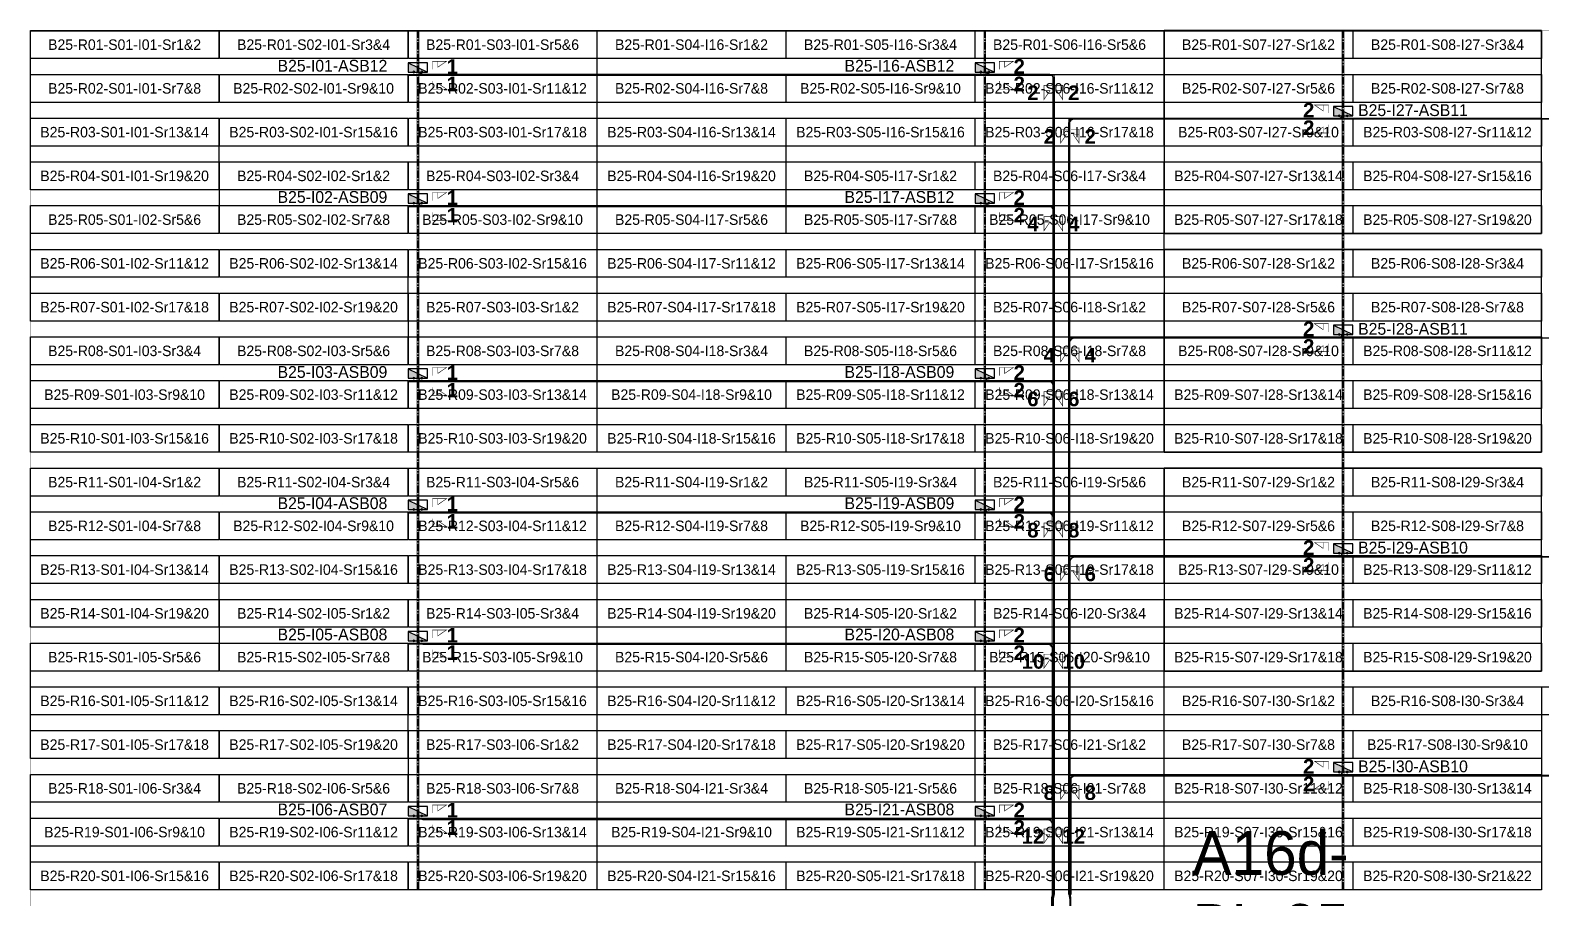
# Model space of a CAD drawing. Header units: metres. Extents: x 529325 to 529713, y 2673454 to 2673797.
# Drawn here: x 529324.8 to 529583.9, y 2673647.7 to 2673796.7 of the extents above; entities that cross this region are included whole.
import ezdxf
from ezdxf.enums import TextEntityAlignment as Align

# ---------------------------------------------------------------- set-up
doc = ezdxf.new("R2010")
doc.units = ezdxf.units.M
doc.linetypes.add('CENTER', pattern=[2, 1.25, -0.25, 0.25, -0.25])
doc.layers.add('Boundary-12.5 MW Block', color=6, linetype='Continuous', lineweight=9)
doc.layers.add('PILE', color=1, linetype='Continuous', lineweight=15)
for name, color, linetype in [('DC Trench BL-25', 40, 'Continuous'), ('E-Inverter Grouping', 2, 'Continuous'), ('Excavation', 7, 'Continuous'), ('Inverter Block-25', 7, 'Continuous'), ('LT Cable(AG) INV to LT Panel BL-25', 2, 'Continuous'), ('Messenger Wire Block-25 (Master Path)', 30, 'Continuous'), ('Messenger Wire Block-25 (MW Path)', 191, 'Continuous'), ('Messenger Wire Exc Link', 7, 'Continuous'), ('MMS Block Numbering', 7, 'Continuous'), ('MMS Table Block-25', 8, 'Continuous'), ('Plan Line - DC BL-25', 40, 'Continuous'), ('Section Marking BL-25', 2, 'Continuous')]:
    doc.layers.add(name, color=color, linetype=linetype)
doc.styles.add('Adani Regular', font='Adani Regular.ttf')
doc.styles.add('BoldTextStyle', font='arialbd.ttf')
doc.styles.get("Standard").update_dxf_attribs({"font": 'Adani Regular.ttf'})

# ---------------------------------------------------------------- blocks, each defined once
blk = doc.blocks.new('MMS Table (32.292 x 4.788)')
at = {"color": 0}
blk.add_lwpolyline([(0, -0.002), (0, 4.786), (32.292, 4.786), (32.292, -0.002)], close=True, dxfattribs=at)
at = {"color": 7}
blk.add_attdef('ID1', text='', height=1.8, dxfattribs=at).set_placement((16.146, 2.392), align=Align.MIDDLE_CENTER)
blk = doc.blocks.new('Inverter Block')
h = blk.add_hatch(color=0)
h.dxf.hatch_style = 1
h.paths.add_polyline_path([(-1.46, 2.27), (-1.46, 0.85), (1.46, 0.85)])
at = {"color": 0}
blk.add_lwpolyline([(1.46, 2.27), (-1.46, 2.27), (-1.46, 0.85), (1.46, 0.85)], close=True, dxfattribs=at)
blk.add_lwpolyline([(-1.46, 2.27), (1.46, 0.85)], dxfattribs=at)
at = {"layer": 'PILE'}
for centre in [(-0.61, 0.85), (0.61, 0.85)]:
    blk.add_circle(centre, 0.156, dxfattribs=at)
at = {"color": 7}
blk.add_attdef('ID', (-1.46, 3.01), '', height=1.8, dxfattribs=at)

msp = doc.modelspace()

# ---------------------------------------------------------------- linework, layer by layer
at = {"layer": 'Boundary-12.5 MW Block', "const_width": 0.05}
msp.add_lwpolyline([(529324.8, 2673796.58), (529648.62, 2673796.58), (529648.62, 2673654.08), (529713.4, 2673654.08), (529713.4, 2673454.29), (529324.8, 2673454.29)], close=True, dxfattribs=at)
at = {"layer": 'DC Trench BL-25', "color": 40, "const_width": 0.15}
for points in [[(529391.37, 2673796.58), (529391.07, 2673796.58), (529391.07, 2673649.29), (529391.37, 2673649.29)], [(529391.37, 2673796.58), (529391.07, 2673796.58), (529391.07, 2673649.29), (529391.37, 2673649.29)], [(529488.54, 2673796.58), (529488.24, 2673796.58), (529488.24, 2673649.29), (529488.54, 2673649.29)], [(529488.54, 2673796.58), (529488.24, 2673796.58), (529488.24, 2673649.29), (529488.54, 2673649.29)], [(529549.95, 2673796.58), (529549.65, 2673796.58), (529549.65, 2673649.29), (529549.95, 2673649.29)], [(529549.95, 2673796.58), (529549.65, 2673796.58), (529549.65, 2673649.29), (529549.95, 2673649.29)]]:
    msp.add_lwpolyline(points, close=True, dxfattribs=at)
at = {"layer": 'E-Inverter Grouping', "color": 3}
for points in [[(529421.87, 2673796.58), (529421.87, 2673776.79), (529357.09, 2673776.79), (529357.09, 2673769.29), (529324.8, 2673769.29), (529324.8, 2673796.58)], [(529519.05, 2673796.58), (529519.05, 2673776.79), (529454.26, 2673776.79), (529454.26, 2673769.29), (529421.97, 2673769.29), (529421.97, 2673796.58)], [(529519.15, 2673761.79), (529583.83, 2673761.79), (529583.83, 2673796.58), (529519.15, 2673796.58)], [(529421.87, 2673774.08), (529421.87, 2673754.29), (529389.48, 2673754.29), (529389.48, 2673746.79), (529324.8, 2673746.79), (529324.8, 2673766.58), (529357.19, 2673766.58), (529357.19, 2673774.08)], [(529519.05, 2673774.08), (529519.05, 2673754.29), (529486.66, 2673754.29), (529486.66, 2673746.79), (529421.97, 2673746.79), (529421.97, 2673766.58), (529454.36, 2673766.58), (529454.36, 2673774.08)], [(529519.15, 2673724.29), (529583.83, 2673724.29), (529583.83, 2673759.08), (529519.15, 2673759.08)], [(529421.87, 2673724.29), (529324.8, 2673724.29), (529324.8, 2673744.08), (529389.58, 2673744.08), (529389.58, 2673751.58), (529421.87, 2673751.58)], [(529519.05, 2673724.29), (529421.97, 2673724.29), (529421.97, 2673744.08), (529486.76, 2673744.08), (529486.76, 2673751.58), (529519.05, 2673751.58)], [(529421.87, 2673721.58), (529421.87, 2673701.79), (529357.09, 2673701.79), (529357.09, 2673694.29), (529324.8, 2673694.29), (529324.8, 2673721.58)], [(529519.05, 2673721.58), (529519.05, 2673701.79), (529454.26, 2673701.79), (529454.26, 2673694.29), (529421.97, 2673694.29), (529421.97, 2673721.58)], [(529519.15, 2673686.79), (529583.83, 2673686.79), (529583.83, 2673721.58), (529519.15, 2673721.58)], [(529421.87, 2673699.08), (529421.87, 2673679.29), (529389.48, 2673679.29), (529389.48, 2673671.79), (529324.8, 2673671.79), (529324.8, 2673691.58), (529357.19, 2673691.58), (529357.19, 2673699.08)], [(529519.05, 2673699.08), (529519.05, 2673679.29), (529486.66, 2673679.29), (529486.66, 2673671.79), (529421.97, 2673671.79), (529421.97, 2673691.58), (529454.36, 2673691.58), (529454.36, 2673699.08)], [(529421.87, 2673649.29), (529324.8, 2673649.29), (529324.8, 2673669.08), (529389.58, 2673669.08), (529389.58, 2673676.58), (529421.87, 2673676.58)], [(529519.05, 2673649.29), (529421.97, 2673649.29), (529421.97, 2673669.08), (529486.76, 2673669.08), (529486.76, 2673676.58), (529519.05, 2673676.58)]]:
    msp.add_lwpolyline(points, close=True, dxfattribs=at)
at = {"layer": 'E-Inverter Grouping'}
msp.add_lwpolyline([(529583.83, 2673679.29), (529583.83, 2673649.29), (529519.15, 2673649.29), (529519.15, 2673684.08), (529616.22, 2673684.08), (529616.22, 2673679.29)], close=True, dxfattribs=at)
at = {"layer": 'Excavation', "color": 3, "const_width": 0.1}
for points in [[(529507.28, 2673632.02), (529500, 2673632.02), (529500, 2673647.84)], [(529510.33, 2673631.95), (529510.33, 2673635.59), (529503.06, 2673641.68), (529503.06, 2673647.79)]]:
    msp.add_lwpolyline(points, dxfattribs=at)
at = {"layer": 'LT Cable(AG) INV to LT Panel BL-25', "color": 5}
for points in [[(529510.83, 2673631.17), (529510.27, 2673631.17, -0.082657), (529509.97, 2673631.22), (529507.43, 2673632.09, 0.082657), (529507.14, 2673632.14), (529501.03, 2673632.14, -0.414214), (529500.13, 2673633.04), (529500.13, 2673647.73, -0.051839), (529500.15, 2673647.92), (529500.23, 2673648.33, 0.051839), (529500.25, 2673648.51), (529500.25, 2673788.16, 0.414214), (529499.35, 2673789.06), (529392.12, 2673789.06, -0.414214), (529391.22, 2673789.96), (529391.22, 2673790.19)], [(529510.83, 2673631.2), (529510.27, 2673631.2, -0.082657), (529509.98, 2673631.24), (529507.43, 2673632.12, 0.082657), (529507.14, 2673632.17), (529501.05, 2673632.17, -0.414214), (529500.15, 2673633.07), (529500.15, 2673647.73, -0.051839), (529500.17, 2673647.91), (529500.26, 2673648.32, 0.051839), (529500.28, 2673648.51), (529500.28, 2673788.19, 0.414214), (529499.38, 2673789.09), (529489.29, 2673789.09, -0.414214), (529488.39, 2673789.99), (529488.39, 2673790.19)], [(529512.9, 2673631.17), (529511.15, 2673631.17, -0.414214), (529510.25, 2673632.07), (529510.25, 2673635.14, 0.221878), (529509.93, 2673635.83), (529503.31, 2673641.38, -0.221878), (529502.99, 2673642.07), (529502.99, 2673647.71, 0.038797), (529502.98, 2673647.85), (529502.9, 2673648.36, -0.038797), (529502.89, 2673648.49), (529502.89, 2673780.61, -0.414214), (529503.79, 2673781.51), (529548.9, 2673781.51, 0.414214), (529549.8, 2673782.41), (529549.8, 2673782.69)], [(529512.9, 2673631.2), (529511.18, 2673631.2, -0.414214), (529510.28, 2673632.1), (529510.28, 2673635.15, 0.221878), (529509.96, 2673635.84), (529503.33, 2673641.39, -0.221878), (529503.01, 2673642.08), (529503.01, 2673647.71, 0.038797), (529503, 2673647.85), (529502.92, 2673648.36, -0.038797), (529502.91, 2673648.5), (529502.91, 2673780.59, -0.414214), (529503.81, 2673781.49), (529613.68, 2673781.49, 0.414214), (529614.58, 2673782.39), (529614.58, 2673782.69)], [(529510.83, 2673631.15), (529510.26, 2673631.15, -0.082657), (529509.97, 2673631.19), (529507.42, 2673632.07, 0.082657), (529507.13, 2673632.12), (529501, 2673632.12, -0.414214), (529500.1, 2673633.02), (529500.1, 2673647.73, -0.051839), (529500.12, 2673647.92), (529500.21, 2673648.33, 0.051839), (529500.23, 2673648.51), (529500.23, 2673765.64, 0.414214), (529499.33, 2673766.54), (529489.29, 2673766.54, -0.414214), (529488.39, 2673767.44), (529488.39, 2673767.69)], [(529512.9, 2673631.22), (529511.2, 2673631.22, -0.414214), (529510.3, 2673632.12), (529510.3, 2673635.16, 0.221878), (529509.98, 2673635.85), (529503.36, 2673641.4, -0.221878), (529503.04, 2673642.09), (529503.04, 2673647.71, 0.038797), (529503.03, 2673647.85), (529502.95, 2673648.36, -0.038797), (529502.94, 2673648.5), (529502.94, 2673743.06, -0.414214), (529503.84, 2673743.96), (529548.9, 2673743.96, 0.414214), (529549.8, 2673744.86), (529549.8, 2673745.19)], [(529512.9, 2673631.25), (529511.23, 2673631.25, -0.414214), (529510.33, 2673632.15), (529510.33, 2673635.17, 0.221878), (529510.01, 2673635.86), (529503.38, 2673641.41, -0.221878), (529503.06, 2673642.1), (529503.06, 2673647.72, 0.038797), (529503.05, 2673647.85), (529502.97, 2673648.36, -0.038797), (529502.96, 2673648.5), (529502.96, 2673743.04, -0.414214), (529503.86, 2673743.94), (529613.68, 2673743.94, 0.414214), (529614.58, 2673744.84), (529614.58, 2673745.19)], [(529514.84, 2673631.27), (529511.25, 2673631.27, -0.414214), (529510.35, 2673632.17), (529510.35, 2673635.18, 0.221878), (529510.03, 2673635.87), (529503.41, 2673641.42, -0.221878), (529503.09, 2673642.11), (529503.09, 2673647.72, 0.038797), (529503.08, 2673647.86), (529503, 2673648.36, -0.038797), (529502.99, 2673648.5), (529502.99, 2673705.51, -0.414214), (529503.89, 2673706.41), (529548.9, 2673706.41, 0.414214), (529549.8, 2673707.31), (529549.8, 2673707.69)], [(529514.84, 2673631.3), (529511.28, 2673631.3, -0.414214), (529510.38, 2673632.2), (529510.38, 2673635.19, 0.221878), (529510.06, 2673635.88), (529503.43, 2673641.43, -0.221878), (529503.11, 2673642.12), (529503.11, 2673647.72, 0.038797), (529503.1, 2673647.86), (529503.02, 2673648.37, -0.038797), (529503.01, 2673648.5), (529503.01, 2673705.49, -0.414214), (529503.91, 2673706.39), (529613.68, 2673706.39, 0.414214), (529614.58, 2673707.29), (529614.58, 2673707.69)], [(529514.84, 2673631.32), (529511.3, 2673631.32, -0.414214), (529510.4, 2673632.22), (529510.4, 2673635.21, 0.221878), (529510.08, 2673635.9), (529503.46, 2673641.45, -0.221878), (529503.14, 2673642.14), (529503.14, 2673647.72, 0.038797), (529503.13, 2673647.86), (529503.05, 2673648.37, -0.038797), (529503.04, 2673648.51), (529503.04, 2673667.96, -0.414214), (529503.94, 2673668.86), (529548.9, 2673668.86, 0.414214), (529549.8, 2673669.76), (529549.8, 2673670.19)], [(529514.84, 2673631.35), (529511.33, 2673631.35, -0.414214), (529510.43, 2673632.25), (529510.43, 2673635.22, 0.221878), (529510.11, 2673635.91), (529503.48, 2673641.46, -0.221878), (529503.16, 2673642.15), (529503.16, 2673647.72, 0.038797), (529503.15, 2673647.86), (529503.07, 2673648.37, -0.038797), (529503.06, 2673648.51), (529503.06, 2673667.94, -0.414214), (529503.96, 2673668.84), (529613.68, 2673668.84, 0.414214), (529614.58, 2673669.74), (529614.58, 2673670.19)]]:
    msp.add_lwpolyline(points, format="xyb", dxfattribs=at)
at = {"layer": 'LT Cable(AG) INV to LT Panel BL-25'}
for points in [[(529509.8, 2673630.76), (529509.68, 2673630.76, -0.15104), (529509.17, 2673630.92), (529507.68, 2673631.93, 0.15104), (529507.17, 2673632.09), (529500.98, 2673632.09, -0.414214), (529500.08, 2673632.99), (529500.08, 2673647.74, -0.051839), (529500.1, 2673647.92), (529500.18, 2673648.33, 0.051839), (529500.2, 2673648.52), (529500.2, 2673765.61, 0.414214), (529499.3, 2673766.51), (529392.12, 2673766.51, -0.414214), (529391.22, 2673767.41), (529391.22, 2673767.69)], [(529509.8, 2673630.71), (529509.68, 2673630.71, -0.15104), (529509.17, 2673630.87), (529507.68, 2673631.88, 0.15104), (529507.17, 2673632.04), (529500.93, 2673632.04, -0.414214), (529500.03, 2673632.94), (529500.03, 2673647.74, -0.051839), (529500.05, 2673647.93), (529500.13, 2673648.34, 0.051839), (529500.15, 2673648.52), (529500.15, 2673735.56, 0.414214), (529499.25, 2673736.46), (529392.12, 2673736.46, -0.414214), (529391.22, 2673737.36), (529391.22, 2673737.69)], [(529509.8, 2673630.74), (529509.68, 2673630.74, -0.15104), (529509.17, 2673630.89), (529507.68, 2673631.91, 0.15104), (529507.17, 2673632.07), (529500.95, 2673632.07, -0.414214), (529500.05, 2673632.97), (529500.05, 2673647.74, -0.051839), (529500.07, 2673647.92), (529500.16, 2673648.33, 0.051839), (529500.18, 2673648.52), (529500.18, 2673735.59, 0.414214), (529499.28, 2673736.49), (529489.29, 2673736.49, -0.414214), (529488.39, 2673737.39), (529488.39, 2673737.69)], [(529511.8, 2673630.66), (529509.68, 2673630.66, -0.15104), (529509.17, 2673630.82), (529507.68, 2673631.83, 0.15104), (529507.17, 2673631.99), (529500.88, 2673631.99, -0.414214), (529499.98, 2673632.89), (529499.98, 2673647.75, -0.051839), (529500, 2673647.93), (529500.08, 2673648.34, 0.051839), (529500.1, 2673648.53), (529500.1, 2673713.01, 0.414214), (529499.2, 2673713.91), (529392.12, 2673713.91, -0.414214), (529391.22, 2673714.81), (529391.22, 2673715.19)], [(529509.8, 2673630.69), (529509.68, 2673630.69, -0.15104), (529509.17, 2673630.84), (529507.68, 2673631.86, 0.15104), (529507.17, 2673632.02), (529500.9, 2673632.02, -0.414214), (529500, 2673632.92), (529500, 2673647.74, -0.051839), (529500.02, 2673647.93), (529500.11, 2673648.34, 0.051839), (529500.13, 2673648.52), (529500.13, 2673713.04, 0.414214), (529499.23, 2673713.94), (529489.29, 2673713.94, -0.414214), (529488.39, 2673714.84), (529488.39, 2673715.19)], [(529511.8, 2673630.61), (529509.68, 2673630.61, -0.15104), (529509.17, 2673630.77), (529507.68, 2673631.78, 0.15104), (529507.17, 2673631.94), (529500.83, 2673631.94, -0.414214), (529499.93, 2673632.84), (529499.93, 2673647.75, -0.051839), (529499.95, 2673647.94), (529500.03, 2673648.35, 0.051839), (529500.05, 2673648.53), (529500.05, 2673690.46, 0.414214), (529499.15, 2673691.36), (529392.12, 2673691.36, -0.414214), (529391.22, 2673692.26), (529391.22, 2673692.69)], [(529511.8, 2673630.64), (529509.68, 2673630.64, -0.15104), (529509.17, 2673630.79), (529507.68, 2673631.81, 0.15104), (529507.17, 2673631.97), (529500.85, 2673631.97, -0.414214), (529499.95, 2673632.87), (529499.95, 2673647.75, -0.051839), (529499.97, 2673647.93), (529500.06, 2673648.34, 0.051839), (529500.08, 2673648.53), (529500.08, 2673690.49, 0.414214), (529499.18, 2673691.39), (529489.29, 2673691.39, -0.414214), (529488.39, 2673692.29), (529488.39, 2673692.69)], [(529513.95, 2673630.56), (529509.68, 2673630.56, -0.15104), (529509.17, 2673630.72), (529507.68, 2673631.73, 0.15104), (529507.17, 2673631.89), (529500.78, 2673631.89, -0.414214), (529499.88, 2673632.79), (529499.88, 2673647.76, -0.051839), (529499.9, 2673647.94), (529499.98, 2673648.35, 0.051839), (529500, 2673648.54), (529500, 2673660.41, 0.414214), (529499.1, 2673661.31), (529392.12, 2673661.31, -0.414214), (529391.22, 2673662.21), (529391.22, 2673662.69)], [(529511.8, 2673630.59), (529509.68, 2673630.59, -0.15104), (529509.17, 2673630.74), (529507.68, 2673631.76, 0.15104), (529507.17, 2673631.92), (529500.8, 2673631.92, -0.414214), (529499.9, 2673632.82), (529499.9, 2673647.75, -0.051839), (529499.92, 2673647.94), (529500.01, 2673648.35, 0.051839), (529500.03, 2673648.53), (529500.03, 2673660.44, 0.414214), (529499.13, 2673661.34), (529489.29, 2673661.34, -0.414214), (529488.39, 2673662.24), (529488.39, 2673662.69)]]:
    msp.add_lwpolyline(points, format="xyb", dxfattribs=at)
at = {"layer": 'Messenger Wire Block-25 (Master Path)'}
for points in [[(529389.58, 2673788.94), (529500.13, 2673788.94)], [(529500.13, 2673648.43), (529500.13, 2673788.94)], [(529502.96, 2673648.43), (529502.96, 2673781.44)], [(529502.96, 2673781.44), (529616.22, 2673781.44)], [(529389.58, 2673766.44), (529500.13, 2673766.44)], [(529502.96, 2673743.94), (529616.22, 2673743.94)], [(529389.58, 2673736.44), (529500.13, 2673736.44)], [(529389.58, 2673713.94), (529500.13, 2673713.94)], [(529502.96, 2673706.44), (529616.22, 2673706.44)], [(529389.58, 2673691.44), (529500.13, 2673691.44)], [(529502.96, 2673668.94), (529616.22, 2673668.94)], [(529389.58, 2673661.44), (529500.13, 2673661.44)]]:
    msp.add_lwpolyline(points, dxfattribs=at)
at = {"layer": 'Messenger Wire Block-25 (MW Path)', "const_width": 0.1}
for points in [[(529389.58, 2673788.94), (529500.13, 2673788.94)], [(529500.38, 2673648.43), (529500.38, 2673788.94)], [(529502.71, 2673648.43), (529502.71, 2673781.44)], [(529502.96, 2673781.44), (529616.22, 2673781.44)], [(529389.58, 2673766.44), (529500.13, 2673766.44)], [(529502.96, 2673743.94), (529616.22, 2673743.94)], [(529389.58, 2673736.44), (529500.13, 2673736.44)], [(529389.58, 2673713.94), (529500.13, 2673713.94)], [(529499.88, 2673648.43), (529499.88, 2673713.94)], [(529502.96, 2673706.44), (529616.22, 2673706.44)], [(529389.58, 2673691.44), (529500.13, 2673691.44)], [(529502.96, 2673668.94), (529616.22, 2673668.94)], [(529503.21, 2673648.43), (529503.21, 2673668.94)], [(529389.58, 2673661.44), (529500.13, 2673661.44)]]:
    msp.add_lwpolyline(points, dxfattribs=at)
at = {"layer": 'Messenger Wire Exc Link'}
for points in [[(529500, 2673647.84), (529500.13, 2673648.43)], [(529503.06, 2673647.79), (529502.96, 2673648.43)]]:
    msp.add_lwpolyline(points, dxfattribs=at)
at = {"layer": 'Plan Line - DC BL-25', "color": 6, "linetype": 'CENTER'}
for points in [[(529391.22, 2673796.58), (529391.22, 2673649.29)], [(529488.39, 2673796.58), (529488.39, 2673649.29)], [(529549.8, 2673796.58), (529549.8, 2673649.29)]]:
    msp.add_lwpolyline(points, dxfattribs=at)
at = {"layer": 'Section Marking BL-25', "color": 94, "lineweight": 35, "true_color": 0x00a500, "const_width": 0.1}
for points in [[(529393.72, 2673789.94), (529393.72, 2673791.33), (529396.12, 2673791.33), (529394.64, 2673790.32), (529394.64, 2673791.33)], [(529490.89, 2673789.94), (529490.89, 2673791.33), (529493.29, 2673791.33), (529491.81, 2673790.32), (529491.81, 2673791.33)], [(529393.72, 2673787.94), (529393.72, 2673786.55), (529396.12, 2673786.55), (529394.64, 2673787.56), (529394.64, 2673786.55)], [(529490.89, 2673787.94), (529490.89, 2673786.55), (529493.29, 2673786.55), (529491.81, 2673787.56), (529491.81, 2673786.55)], [(529499.93, 2673787.19), (529498.54, 2673787.19), (529498.54, 2673784.79), (529499.55, 2673786.27), (529498.54, 2673786.27)], [(529500.33, 2673787.19), (529501.72, 2673787.19), (529501.72, 2673784.79), (529500.71, 2673786.27), (529501.72, 2673786.27)], [(529547.3, 2673782.44), (529547.3, 2673783.83), (529544.9, 2673783.83), (529546.38, 2673782.82), (529546.38, 2673783.83)], [(529502.76, 2673779.69), (529501.37, 2673779.69), (529501.37, 2673777.29), (529502.38, 2673778.77), (529501.37, 2673778.77)], [(529503.16, 2673779.69), (529504.55, 2673779.69), (529504.55, 2673777.29), (529503.54, 2673778.77), (529504.55, 2673778.77)], [(529547.3, 2673780.44), (529547.3, 2673779.05), (529544.9, 2673779.05), (529546.38, 2673780.06), (529546.38, 2673779.05)], [(529393.72, 2673767.44), (529393.72, 2673768.83), (529396.12, 2673768.83), (529394.64, 2673767.82), (529394.64, 2673768.83)], [(529490.89, 2673767.44), (529490.89, 2673768.83), (529493.29, 2673768.83), (529491.81, 2673767.82), (529491.81, 2673768.83)], [(529393.72, 2673765.44), (529393.72, 2673764.05), (529396.12, 2673764.05), (529394.64, 2673765.06), (529394.64, 2673764.05)], [(529490.89, 2673765.44), (529490.89, 2673764.05), (529493.29, 2673764.05), (529491.81, 2673765.06), (529491.81, 2673764.05)], [(529499.93, 2673764.69), (529498.54, 2673764.69), (529498.54, 2673762.29), (529499.55, 2673763.77), (529498.54, 2673763.77)], [(529500.33, 2673764.69), (529501.72, 2673764.69), (529501.72, 2673762.29), (529500.71, 2673763.77), (529501.72, 2673763.77)], [(529547.3, 2673744.94), (529547.3, 2673746.33), (529544.9, 2673746.33), (529546.38, 2673745.32), (529546.38, 2673746.33)], [(529547.3, 2673742.94), (529547.3, 2673741.55), (529544.9, 2673741.55), (529546.38, 2673742.56), (529546.38, 2673741.55)], [(529502.76, 2673742.19), (529501.37, 2673742.19), (529501.37, 2673739.79), (529502.38, 2673741.27), (529501.37, 2673741.27)], [(529503.16, 2673742.19), (529504.55, 2673742.19), (529504.55, 2673739.79), (529503.54, 2673741.27), (529504.55, 2673741.27)], [(529393.72, 2673737.44), (529393.72, 2673738.83), (529396.12, 2673738.83), (529394.64, 2673737.82), (529394.64, 2673738.83)], [(529490.89, 2673737.44), (529490.89, 2673738.83), (529493.29, 2673738.83), (529491.81, 2673737.82), (529491.81, 2673738.83)], [(529393.72, 2673735.44), (529393.72, 2673734.05), (529396.12, 2673734.05), (529394.64, 2673735.06), (529394.64, 2673734.05)], [(529490.89, 2673735.44), (529490.89, 2673734.05), (529493.29, 2673734.05), (529491.81, 2673735.06), (529491.81, 2673734.05)], [(529499.93, 2673734.69), (529498.54, 2673734.69), (529498.54, 2673732.29), (529499.55, 2673733.77), (529498.54, 2673733.77)], [(529500.33, 2673734.69), (529501.72, 2673734.69), (529501.72, 2673732.29), (529500.71, 2673733.77), (529501.72, 2673733.77)], [(529393.72, 2673714.94), (529393.72, 2673716.33), (529396.12, 2673716.33), (529394.64, 2673715.32), (529394.64, 2673716.33)], [(529490.89, 2673714.94), (529490.89, 2673716.33), (529493.29, 2673716.33), (529491.81, 2673715.32), (529491.81, 2673716.33)], [(529393.72, 2673712.94), (529393.72, 2673711.55), (529396.12, 2673711.55), (529394.64, 2673712.56), (529394.64, 2673711.55)], [(529490.89, 2673712.94), (529490.89, 2673711.55), (529493.29, 2673711.55), (529491.81, 2673712.56), (529491.81, 2673711.55)], [(529499.93, 2673712.19), (529498.54, 2673712.19), (529498.54, 2673709.79), (529499.55, 2673711.27), (529498.54, 2673711.27)], [(529500.33, 2673712.19), (529501.72, 2673712.19), (529501.72, 2673709.79), (529500.71, 2673711.27), (529501.72, 2673711.27)], [(529547.3, 2673707.44), (529547.3, 2673708.83), (529544.9, 2673708.83), (529546.38, 2673707.82), (529546.38, 2673708.83)], [(529502.76, 2673704.69), (529501.37, 2673704.69), (529501.37, 2673702.29), (529502.38, 2673703.77), (529501.37, 2673703.77)], [(529503.16, 2673704.69), (529504.55, 2673704.69), (529504.55, 2673702.29), (529503.54, 2673703.77), (529504.55, 2673703.77)], [(529547.3, 2673705.44), (529547.3, 2673704.05), (529544.9, 2673704.05), (529546.38, 2673705.06), (529546.38, 2673704.05)], [(529393.72, 2673692.44), (529393.72, 2673693.83), (529396.12, 2673693.83), (529394.64, 2673692.82), (529394.64, 2673693.83)], [(529490.89, 2673692.44), (529490.89, 2673693.83), (529493.29, 2673693.83), (529491.81, 2673692.82), (529491.81, 2673693.83)], [(529393.72, 2673690.44), (529393.72, 2673689.05), (529396.12, 2673689.05), (529394.64, 2673690.06), (529394.64, 2673689.05)], [(529490.89, 2673690.44), (529490.89, 2673689.05), (529493.29, 2673689.05), (529491.81, 2673690.06), (529491.81, 2673689.05)], [(529499.93, 2673689.69), (529498.54, 2673689.69), (529498.54, 2673687.29), (529499.55, 2673688.77), (529498.54, 2673688.77)], [(529500.33, 2673689.69), (529501.72, 2673689.69), (529501.72, 2673687.29), (529500.71, 2673688.77), (529501.72, 2673688.77)], [(529547.3, 2673669.94), (529547.3, 2673671.33), (529544.9, 2673671.33), (529546.38, 2673670.32), (529546.38, 2673671.33)], [(529547.3, 2673667.94), (529547.3, 2673666.55), (529544.9, 2673666.55), (529546.38, 2673667.56), (529546.38, 2673666.55)], [(529502.76, 2673667.19), (529501.37, 2673667.19), (529501.37, 2673664.79), (529502.38, 2673666.27), (529501.37, 2673666.27)], [(529503.16, 2673667.19), (529504.55, 2673667.19), (529504.55, 2673664.79), (529503.54, 2673666.27), (529504.55, 2673666.27)], [(529393.72, 2673662.44), (529393.72, 2673663.83), (529396.12, 2673663.83), (529394.64, 2673662.82), (529394.64, 2673663.83)], [(529490.89, 2673662.44), (529490.89, 2673663.83), (529493.29, 2673663.83), (529491.81, 2673662.82), (529491.81, 2673663.83)], [(529393.72, 2673660.44), (529393.72, 2673659.05), (529396.12, 2673659.05), (529394.64, 2673660.06), (529394.64, 2673659.05)], [(529490.89, 2673660.44), (529490.89, 2673659.05), (529493.29, 2673659.05), (529491.81, 2673660.06), (529491.81, 2673659.05)], [(529499.93, 2673659.69), (529498.54, 2673659.69), (529498.54, 2673657.29), (529499.55, 2673658.77), (529498.54, 2673658.77)], [(529500.33, 2673659.69), (529501.72, 2673659.69), (529501.72, 2673657.29), (529500.71, 2673658.77), (529501.72, 2673658.77)]]:
    msp.add_lwpolyline(points, dxfattribs=at)

# ---------------------------------------------------------------- block references
at = {"layer": 'Inverter Block-25'}
ref = msp.add_blockref('Inverter Block', (529391.22, 2673788.53), dxfattribs=dict(at, xscale=1.124999999976148, yscale=1.124999999976148, zscale=1.124999999976148))
ref.add_attrib('ID', 'B25-I01-ASB12', (529367.16, 2673789.55), dxfattribs={"layer": '0', "color": 7, "height": 2.025})
ref = msp.add_blockref('Inverter Block', (529488.39, 2673788.53), dxfattribs=dict(at, xscale=1.124999999976148, yscale=1.124999999976148, zscale=1.124999999976148))
ref.add_attrib('ID', 'B25-I16-ASB12', (529464.34, 2673789.55), dxfattribs={"layer": '0', "color": 7, "height": 2.025})
ref = msp.add_blockref('Inverter Block', (529549.8, 2673781.03), dxfattribs=dict(at, xscale=1.124999999976148, yscale=1.124999999976148, zscale=1.124999999976148))
ref.add_attrib('ID', 'B25-I27-ASB11', (529552.37, 2673781.94), dxfattribs={"layer": '0', "color": 7, "height": 2.025})
ref = msp.add_blockref('Inverter Block', (529391.22, 2673766.03), dxfattribs=dict(at, xscale=1.124999999976148, yscale=1.124999999976148, zscale=1.124999999976148))
ref.add_attrib('ID', 'B25-I02-ASB09', (529367.16, 2673767.05), dxfattribs={"layer": '0', "color": 7, "height": 2.025})
ref = msp.add_blockref('Inverter Block', (529488.39, 2673766.03), dxfattribs=dict(at, xscale=1.124999999976148, yscale=1.124999999976148, zscale=1.124999999976148))
ref.add_attrib('ID', 'B25-I17-ASB12', (529464.34, 2673767.05), dxfattribs={"layer": '0', "color": 7, "height": 2.025})
ref = msp.add_blockref('Inverter Block', (529549.8, 2673743.53), dxfattribs=dict(at, xscale=1.124999999976148, yscale=1.124999999976148, zscale=1.124999999976148))
ref.add_attrib('ID', 'B25-I28-ASB11', (529552.37, 2673744.44), dxfattribs={"layer": '0', "color": 7, "height": 2.025})
ref = msp.add_blockref('Inverter Block', (529391.22, 2673736.03), dxfattribs=dict(at, xscale=1.124999999976148, yscale=1.124999999976148, zscale=1.124999999976148))
ref.add_attrib('ID', 'B25-I03-ASB09', (529367.16, 2673737.05), dxfattribs={"layer": '0', "color": 7, "height": 2.025})
ref = msp.add_blockref('Inverter Block', (529488.39, 2673736.03), dxfattribs=dict(at, xscale=1.124999999976148, yscale=1.124999999976148, zscale=1.124999999976148))
ref.add_attrib('ID', 'B25-I18-ASB09', (529464.34, 2673737.05), dxfattribs={"layer": '0', "color": 7, "height": 2.025})
ref = msp.add_blockref('Inverter Block', (529391.22, 2673713.53), dxfattribs=dict(at, xscale=1.124999999976148, yscale=1.124999999976148, zscale=1.124999999976148))
ref.add_attrib('ID', 'B25-I04-ASB08', (529367.16, 2673714.55), dxfattribs={"layer": '0', "color": 7, "height": 2.025})
ref = msp.add_blockref('Inverter Block', (529488.39, 2673713.53), dxfattribs=dict(at, xscale=1.124999999976148, yscale=1.124999999976148, zscale=1.124999999976148))
ref.add_attrib('ID', 'B25-I19-ASB09', (529464.34, 2673714.55), dxfattribs={"layer": '0', "color": 7, "height": 2.025})
ref = msp.add_blockref('Inverter Block', (529549.8, 2673706.03), dxfattribs=dict(at, xscale=1.124999999976148, yscale=1.124999999976148, zscale=1.124999999976148))
ref.add_attrib('ID', 'B25-I29-ASB10', (529552.37, 2673706.94), dxfattribs={"layer": '0', "color": 7, "height": 2.025})
ref = msp.add_blockref('Inverter Block', (529391.22, 2673691.03), dxfattribs=dict(at, xscale=1.124999999976148, yscale=1.124999999976148, zscale=1.124999999976148))
ref.add_attrib('ID', 'B25-I05-ASB08', (529367.16, 2673692.05), dxfattribs={"layer": '0', "color": 7, "height": 2.025})
ref = msp.add_blockref('Inverter Block', (529488.39, 2673691.03), dxfattribs=dict(at, xscale=1.124999999976148, yscale=1.124999999976148, zscale=1.124999999976148))
ref.add_attrib('ID', 'B25-I20-ASB08', (529464.34, 2673692.05), dxfattribs={"layer": '0', "color": 7, "height": 2.025})
ref = msp.add_blockref('Inverter Block', (529549.8, 2673668.53), dxfattribs=dict(at, xscale=1.124999999976148, yscale=1.124999999976148, zscale=1.124999999976148))
ref.add_attrib('ID', 'B25-I30-ASB10', (529552.37, 2673669.44), dxfattribs={"layer": '0', "color": 7, "height": 2.025})
ref = msp.add_blockref('Inverter Block', (529391.22, 2673661.03), dxfattribs=dict(at, xscale=1.124999999976148, yscale=1.124999999976148, zscale=1.124999999976148))
ref.add_attrib('ID', 'B25-I06-ASB07', (529367.16, 2673662.05), dxfattribs={"layer": '0', "color": 7, "height": 2.025})
ref = msp.add_blockref('Inverter Block', (529488.39, 2673661.03), dxfattribs=dict(at, xscale=1.124999999976148, yscale=1.124999999976148, zscale=1.124999999976148))
ref.add_attrib('ID', 'B25-I21-ASB08', (529464.34, 2673662.05), dxfattribs={"layer": '0', "color": 7, "height": 2.025})
at = {"layer": 'MMS Table Block-25'}
for p, values in [((529324.8, 2673791.79), {'ID1': 'B25-R01-S01-I01-Sr1&2'}), ((529357.19, 2673791.79), {'ID1': 'B25-R01-S02-I01-Sr3&4'}), ((529389.58, 2673791.79), {'ID1': 'B25-R01-S03-I01-Sr5&6'}), ((529421.97, 2673791.79), {'ID1': 'B25-R01-S04-I16-Sr1&2'}), ((529454.36, 2673791.79), {'ID1': 'B25-R01-S05-I16-Sr3&4'}), ((529486.76, 2673791.79), {'ID1': 'B25-R01-S06-I16-Sr5&6'}), ((529519.15, 2673791.79), {'ID1': 'B25-R01-S07-I27-Sr1&2'}), ((529551.54, 2673791.79), {'ID1': 'B25-R01-S08-I27-Sr3&4'}), ((529324.8, 2673784.29), {'ID1': 'B25-R02-S01-I01-Sr7&8'}), ((529357.19, 2673784.29), {'ID1': 'B25-R02-S02-I01-Sr9&10'}), ((529389.58, 2673784.29), {'ID1': 'B25-R02-S03-I01-Sr11&12'}), ((529421.97, 2673784.29), {'ID1': 'B25-R02-S04-I16-Sr7&8'}), ((529454.36, 2673784.29), {'ID1': 'B25-R02-S05-I16-Sr9&10'}), ((529486.76, 2673784.29), {'ID1': 'B25-R02-S06-I16-Sr11&12'}), ((529519.15, 2673784.29), {'ID1': 'B25-R02-S07-I27-Sr5&6'}), ((529551.54, 2673784.29), {'ID1': 'B25-R02-S08-I27-Sr7&8'}), ((529324.8, 2673776.79), {'ID1': 'B25-R03-S01-I01-Sr13&14'}), ((529357.19, 2673776.79), {'ID1': 'B25-R03-S02-I01-Sr15&16'}), ((529389.58, 2673776.79), {'ID1': 'B25-R03-S03-I01-Sr17&18'}), ((529421.97, 2673776.79), {'ID1': 'B25-R03-S04-I16-Sr13&14'}), ((529454.36, 2673776.79), {'ID1': 'B25-R03-S05-I16-Sr15&16'}), ((529486.76, 2673776.79), {'ID1': 'B25-R03-S06-I16-Sr17&18'}), ((529519.15, 2673776.79), {'ID1': 'B25-R03-S07-I27-Sr9&10'}), ((529551.54, 2673776.79), {'ID1': 'B25-R03-S08-I27-Sr11&12'}), ((529324.8, 2673769.29), {'ID1': 'B25-R04-S01-I01-Sr19&20'}), ((529357.19, 2673769.29), {'ID1': 'B25-R04-S02-I02-Sr1&2'}), ((529389.58, 2673769.29), {'ID1': 'B25-R04-S03-I02-Sr3&4'}), ((529421.97, 2673769.29), {'ID1': 'B25-R04-S04-I16-Sr19&20'}), ((529454.36, 2673769.29), {'ID1': 'B25-R04-S05-I17-Sr1&2'}), ((529486.76, 2673769.29), {'ID1': 'B25-R04-S06-I17-Sr3&4'}), ((529519.15, 2673769.29), {'ID1': 'B25-R04-S07-I27-Sr13&14'}), ((529551.54, 2673769.29), {'ID1': 'B25-R04-S08-I27-Sr15&16'}), ((529324.8, 2673761.79), {'ID1': 'B25-R05-S01-I02-Sr5&6'}), ((529357.19, 2673761.79), {'ID1': 'B25-R05-S02-I02-Sr7&8'}), ((529389.58, 2673761.79), {'ID1': 'B25-R05-S03-I02-Sr9&10'}), ((529421.97, 2673761.79), {'ID1': 'B25-R05-S04-I17-Sr5&6'}), ((529454.36, 2673761.79), {'ID1': 'B25-R05-S05-I17-Sr7&8'}), ((529486.76, 2673761.79), {'ID1': 'B25-R05-S06-I17-Sr9&10'}), ((529519.15, 2673761.79), {'ID1': 'B25-R05-S07-I27-Sr17&18'}), ((529551.54, 2673761.79), {'ID1': 'B25-R05-S08-I27-Sr19&20'}), ((529324.8, 2673754.29), {'ID1': 'B25-R06-S01-I02-Sr11&12'}), ((529357.19, 2673754.29), {'ID1': 'B25-R06-S02-I02-Sr13&14'}), ((529389.58, 2673754.29), {'ID1': 'B25-R06-S03-I02-Sr15&16'}), ((529421.97, 2673754.29), {'ID1': 'B25-R06-S04-I17-Sr11&12'}), ((529454.36, 2673754.29), {'ID1': 'B25-R06-S05-I17-Sr13&14'}), ((529486.76, 2673754.29), {'ID1': 'B25-R06-S06-I17-Sr15&16'}), ((529519.15, 2673754.29), {'ID1': 'B25-R06-S07-I28-Sr1&2'}), ((529551.54, 2673754.29), {'ID1': 'B25-R06-S08-I28-Sr3&4'}), ((529324.8, 2673746.79), {'ID1': 'B25-R07-S01-I02-Sr17&18'}), ((529357.19, 2673746.79), {'ID1': 'B25-R07-S02-I02-Sr19&20'}), ((529389.58, 2673746.79), {'ID1': 'B25-R07-S03-I03-Sr1&2'}), ((529421.97, 2673746.79), {'ID1': 'B25-R07-S04-I17-Sr17&18'}), ((529454.36, 2673746.79), {'ID1': 'B25-R07-S05-I17-Sr19&20'}), ((529486.76, 2673746.79), {'ID1': 'B25-R07-S06-I18-Sr1&2'}), ((529519.15, 2673746.79), {'ID1': 'B25-R07-S07-I28-Sr5&6'}), ((529551.54, 2673746.79), {'ID1': 'B25-R07-S08-I28-Sr7&8'}), ((529324.8, 2673739.29), {'ID1': 'B25-R08-S01-I03-Sr3&4'}), ((529357.19, 2673739.29), {'ID1': 'B25-R08-S02-I03-Sr5&6'}), ((529389.58, 2673739.29), {'ID1': 'B25-R08-S03-I03-Sr7&8'}), ((529421.97, 2673739.29), {'ID1': 'B25-R08-S04-I18-Sr3&4'}), ((529454.36, 2673739.29), {'ID1': 'B25-R08-S05-I18-Sr5&6'}), ((529486.76, 2673739.29), {'ID1': 'B25-R08-S06-I18-Sr7&8'}), ((529519.15, 2673739.29), {'ID1': 'B25-R08-S07-I28-Sr9&10'}), ((529551.54, 2673739.29), {'ID1': 'B25-R08-S08-I28-Sr11&12'}), ((529324.8, 2673731.79), {'ID1': 'B25-R09-S01-I03-Sr9&10'}), ((529357.19, 2673731.79), {'ID1': 'B25-R09-S02-I03-Sr11&12'}), ((529389.58, 2673731.79), {'ID1': 'B25-R09-S03-I03-Sr13&14'}), ((529421.97, 2673731.79), {'ID1': 'B25-R09-S04-I18-Sr9&10'}), ((529454.36, 2673731.79), {'ID1': 'B25-R09-S05-I18-Sr11&12'}), ((529486.76, 2673731.79), {'ID1': 'B25-R09-S06-I18-Sr13&14'}), ((529519.15, 2673731.79), {'ID1': 'B25-R09-S07-I28-Sr13&14'}), ((529551.54, 2673731.79), {'ID1': 'B25-R09-S08-I28-Sr15&16'}), ((529324.8, 2673724.29), {'ID1': 'B25-R10-S01-I03-Sr15&16'}), ((529357.19, 2673724.29), {'ID1': 'B25-R10-S02-I03-Sr17&18'}), ((529389.58, 2673724.29), {'ID1': 'B25-R10-S03-I03-Sr19&20'}), ((529421.97, 2673724.29), {'ID1': 'B25-R10-S04-I18-Sr15&16'}), ((529454.36, 2673724.29), {'ID1': 'B25-R10-S05-I18-Sr17&18'}), ((529486.76, 2673724.29), {'ID1': 'B25-R10-S06-I18-Sr19&20'}), ((529519.15, 2673724.29), {'ID1': 'B25-R10-S07-I28-Sr17&18'}), ((529551.54, 2673724.29), {'ID1': 'B25-R10-S08-I28-Sr19&20'}), ((529324.8, 2673716.79), {'ID1': 'B25-R11-S01-I04-Sr1&2'}), ((529357.19, 2673716.79), {'ID1': 'B25-R11-S02-I04-Sr3&4'}), ((529389.58, 2673716.79), {'ID1': 'B25-R11-S03-I04-Sr5&6'}), ((529421.97, 2673716.79), {'ID1': 'B25-R11-S04-I19-Sr1&2'}), ((529454.36, 2673716.79), {'ID1': 'B25-R11-S05-I19-Sr3&4'}), ((529486.76, 2673716.79), {'ID1': 'B25-R11-S06-I19-Sr5&6'}), ((529519.15, 2673716.79), {'ID1': 'B25-R11-S07-I29-Sr1&2'}), ((529551.54, 2673716.79), {'ID1': 'B25-R11-S08-I29-Sr3&4'}), ((529324.8, 2673709.29), {'ID1': 'B25-R12-S01-I04-Sr7&8'}), ((529357.19, 2673709.29), {'ID1': 'B25-R12-S02-I04-Sr9&10'}), ((529389.58, 2673709.29), {'ID1': 'B25-R12-S03-I04-Sr11&12'}), ((529421.97, 2673709.29), {'ID1': 'B25-R12-S04-I19-Sr7&8'}), ((529454.36, 2673709.29), {'ID1': 'B25-R12-S05-I19-Sr9&10'}), ((529486.76, 2673709.29), {'ID1': 'B25-R12-S06-I19-Sr11&12'}), ((529519.15, 2673709.29), {'ID1': 'B25-R12-S07-I29-Sr5&6'}), ((529551.54, 2673709.29), {'ID1': 'B25-R12-S08-I29-Sr7&8'}), ((529324.8, 2673701.79), {'ID1': 'B25-R13-S01-I04-Sr13&14'}), ((529357.19, 2673701.79), {'ID1': 'B25-R13-S02-I04-Sr15&16'}), ((529389.58, 2673701.79), {'ID1': 'B25-R13-S03-I04-Sr17&18'}), ((529421.97, 2673701.79), {'ID1': 'B25-R13-S04-I19-Sr13&14'}), ((529454.36, 2673701.79), {'ID1': 'B25-R13-S05-I19-Sr15&16'}), ((529486.76, 2673701.79), {'ID1': 'B25-R13-S06-I19-Sr17&18'}), ((529519.15, 2673701.79), {'ID1': 'B25-R13-S07-I29-Sr9&10'}), ((529551.54, 2673701.79), {'ID1': 'B25-R13-S08-I29-Sr11&12'}), ((529324.8, 2673694.29), {'ID1': 'B25-R14-S01-I04-Sr19&20'}), ((529357.19, 2673694.29), {'ID1': 'B25-R14-S02-I05-Sr1&2'}), ((529389.58, 2673694.29), {'ID1': 'B25-R14-S03-I05-Sr3&4'}), ((529421.97, 2673694.29), {'ID1': 'B25-R14-S04-I19-Sr19&20'}), ((529454.36, 2673694.29), {'ID1': 'B25-R14-S05-I20-Sr1&2'}), ((529486.76, 2673694.29), {'ID1': 'B25-R14-S06-I20-Sr3&4'}), ((529519.15, 2673694.29), {'ID1': 'B25-R14-S07-I29-Sr13&14'}), ((529551.54, 2673694.29), {'ID1': 'B25-R14-S08-I29-Sr15&16'}), ((529324.8, 2673686.79), {'ID1': 'B25-R15-S01-I05-Sr5&6'}), ((529357.19, 2673686.79), {'ID1': 'B25-R15-S02-I05-Sr7&8'}), ((529389.58, 2673686.79), {'ID1': 'B25-R15-S03-I05-Sr9&10'}), ((529421.97, 2673686.79), {'ID1': 'B25-R15-S04-I20-Sr5&6'}), ((529454.36, 2673686.79), {'ID1': 'B25-R15-S05-I20-Sr7&8'}), ((529486.76, 2673686.79), {'ID1': 'B25-R15-S06-I20-Sr9&10'}), ((529519.15, 2673686.79), {'ID1': 'B25-R15-S07-I29-Sr17&18'}), ((529551.54, 2673686.79), {'ID1': 'B25-R15-S08-I29-Sr19&20'}), ((529324.8, 2673679.29), {'ID1': 'B25-R16-S01-I05-Sr11&12'}), ((529357.19, 2673679.29), {'ID1': 'B25-R16-S02-I05-Sr13&14'}), ((529389.58, 2673679.29), {'ID1': 'B25-R16-S03-I05-Sr15&16'}), ((529421.97, 2673679.29), {'ID1': 'B25-R16-S04-I20-Sr11&12'}), ((529454.36, 2673679.29), {'ID1': 'B25-R16-S05-I20-Sr13&14'}), ((529486.76, 2673679.29), {'ID1': 'B25-R16-S06-I20-Sr15&16'}), ((529519.15, 2673679.29), {'ID1': 'B25-R16-S07-I30-Sr1&2'}), ((529551.54, 2673679.29), {'ID1': 'B25-R16-S08-I30-Sr3&4'}), ((529324.8, 2673671.79), {'ID1': 'B25-R17-S01-I05-Sr17&18'}), ((529357.19, 2673671.79), {'ID1': 'B25-R17-S02-I05-Sr19&20'}), ((529389.58, 2673671.79), {'ID1': 'B25-R17-S03-I06-Sr1&2'}), ((529421.97, 2673671.79), {'ID1': 'B25-R17-S04-I20-Sr17&18'}), ((529454.36, 2673671.79), {'ID1': 'B25-R17-S05-I20-Sr19&20'}), ((529486.76, 2673671.79), {'ID1': 'B25-R17-S06-I21-Sr1&2'}), ((529519.15, 2673671.79), {'ID1': 'B25-R17-S07-I30-Sr7&8'}), ((529551.54, 2673671.79), {'ID1': 'B25-R17-S08-I30-Sr9&10'}), ((529324.8, 2673664.29), {'ID1': 'B25-R18-S01-I06-Sr3&4'}), ((529357.19, 2673664.29), {'ID1': 'B25-R18-S02-I06-Sr5&6'}), ((529389.58, 2673664.29), {'ID1': 'B25-R18-S03-I06-Sr7&8'}), ((529421.97, 2673664.29), {'ID1': 'B25-R18-S04-I21-Sr3&4'}), ((529454.36, 2673664.29), {'ID1': 'B25-R18-S05-I21-Sr5&6'}), ((529486.76, 2673664.29), {'ID1': 'B25-R18-S06-I21-Sr7&8'}), ((529519.15, 2673664.29), {'ID1': 'B25-R18-S07-I30-Sr11&12'}), ((529551.54, 2673664.29), {'ID1': 'B25-R18-S08-I30-Sr13&14'}), ((529324.8, 2673656.79), {'ID1': 'B25-R19-S01-I06-Sr9&10'}), ((529357.19, 2673656.79), {'ID1': 'B25-R19-S02-I06-Sr11&12'}), ((529389.58, 2673656.79), {'ID1': 'B25-R19-S03-I06-Sr13&14'}), ((529421.97, 2673656.79), {'ID1': 'B25-R19-S04-I21-Sr9&10'}), ((529454.36, 2673656.79), {'ID1': 'B25-R19-S05-I21-Sr11&12'}), ((529486.76, 2673656.79), {'ID1': 'B25-R19-S06-I21-Sr13&14'}), ((529519.15, 2673656.79), {'ID1': 'B25-R19-S07-I30-Sr15&16'}), ((529551.54, 2673656.79), {'ID1': 'B25-R19-S08-I30-Sr17&18'}), ((529324.8, 2673649.29), {'ID1': 'B25-R20-S01-I06-Sr15&16'}), ((529357.19, 2673649.29), {'ID1': 'B25-R20-S02-I06-Sr17&18'}), ((529389.58, 2673649.29), {'ID1': 'B25-R20-S03-I06-Sr19&20'}), ((529421.97, 2673649.29), {'ID1': 'B25-R20-S04-I21-Sr15&16'}), ((529454.36, 2673649.29), {'ID1': 'B25-R20-S05-I21-Sr17&18'}), ((529486.76, 2673649.29), {'ID1': 'B25-R20-S06-I21-Sr19&20'}), ((529519.15, 2673649.29), {'ID1': 'B25-R20-S07-I30-Sr19&20'}), ((529551.54, 2673649.29), {'ID1': 'B25-R20-S08-I30-Sr21&22'})]:
    msp.add_blockref('MMS Table (32.292 x 4.788)', p, dxfattribs=at).add_auto_attribs(values)

# ---------------------------------------------------------------- texts
at = {"layer": 'MMS Block Numbering', "insert": (529537.38, 2673649.29), "char_height": 7.5, "attachment_point": 5, "style": 'Adani Regular'}
msp.add_mtext_dynamic_manual_height_columns('A16d-\\PBL-25', width=41.5354, gutter_width=1, heights=[0], dxfattribs=at)
at = {"layer": 'Section Marking BL-25', "color": 94, "true_color": 0x00a500, "style": 'BoldTextStyle'}
for s, p in [('1', (529397.12, 2673790.44)), ('2', (529494.29, 2673790.44)), ('1', (529397.12, 2673787.44)), ('2', (529494.29, 2673787.44)), ('2', (529496.63, 2673785.94)), ('2', (529503.63, 2673785.94)), ('2', (529543.9, 2673782.94)), ('2', (529499.46, 2673778.44)), ('2', (529506.46, 2673778.44)), ('2', (529543.9, 2673779.94)), ('1', (529397.12, 2673767.94)), ('2', (529494.29, 2673767.94)), ('1', (529397.12, 2673764.94)), ('2', (529494.29, 2673764.94)), ('4', (529496.63, 2673763.44)), ('4', (529503.63, 2673763.44)), ('2', (529543.9, 2673745.44)), ('2', (529543.9, 2673742.44)), ('4', (529499.46, 2673740.94)), ('4', (529506.46, 2673740.94)), ('1', (529397.12, 2673737.94)), ('2', (529494.29, 2673737.94)), ('1', (529397.12, 2673734.94)), ('2', (529494.29, 2673734.94)), ('6', (529496.63, 2673733.44)), ('6', (529503.63, 2673733.44)), ('1', (529397.12, 2673715.44)), ('2', (529494.29, 2673715.44)), ('1', (529397.12, 2673712.44)), ('2', (529494.29, 2673712.44)), ('8', (529496.63, 2673710.94)), ('8', (529503.63, 2673710.94)), ('2', (529543.9, 2673707.94)), ('6', (529499.46, 2673703.44)), ('6', (529506.46, 2673703.44)), ('2', (529543.9, 2673704.94)), ('1', (529397.12, 2673692.94)), ('2', (529494.29, 2673692.94)), ('1', (529397.12, 2673689.94)), ('2', (529494.29, 2673689.94)), ('10', (529496.63, 2673688.44)), ('10', (529503.63, 2673688.44)), ('2', (529543.9, 2673670.44)), ('2', (529543.9, 2673667.44)), ('8', (529499.46, 2673665.94)), ('8', (529506.46, 2673665.94)), ('1', (529397.12, 2673662.94)), ('2', (529494.29, 2673662.94)), ('1', (529397.12, 2673659.94)), ('2', (529494.29, 2673659.94)), ('12', (529496.63, 2673658.44)), ('12', (529503.63, 2673658.44))]:
    msp.add_text(s, height=2.5, dxfattribs=at).set_placement(p, align=Align.MIDDLE_CENTER)

doc.saveas('drawing.dxf')
